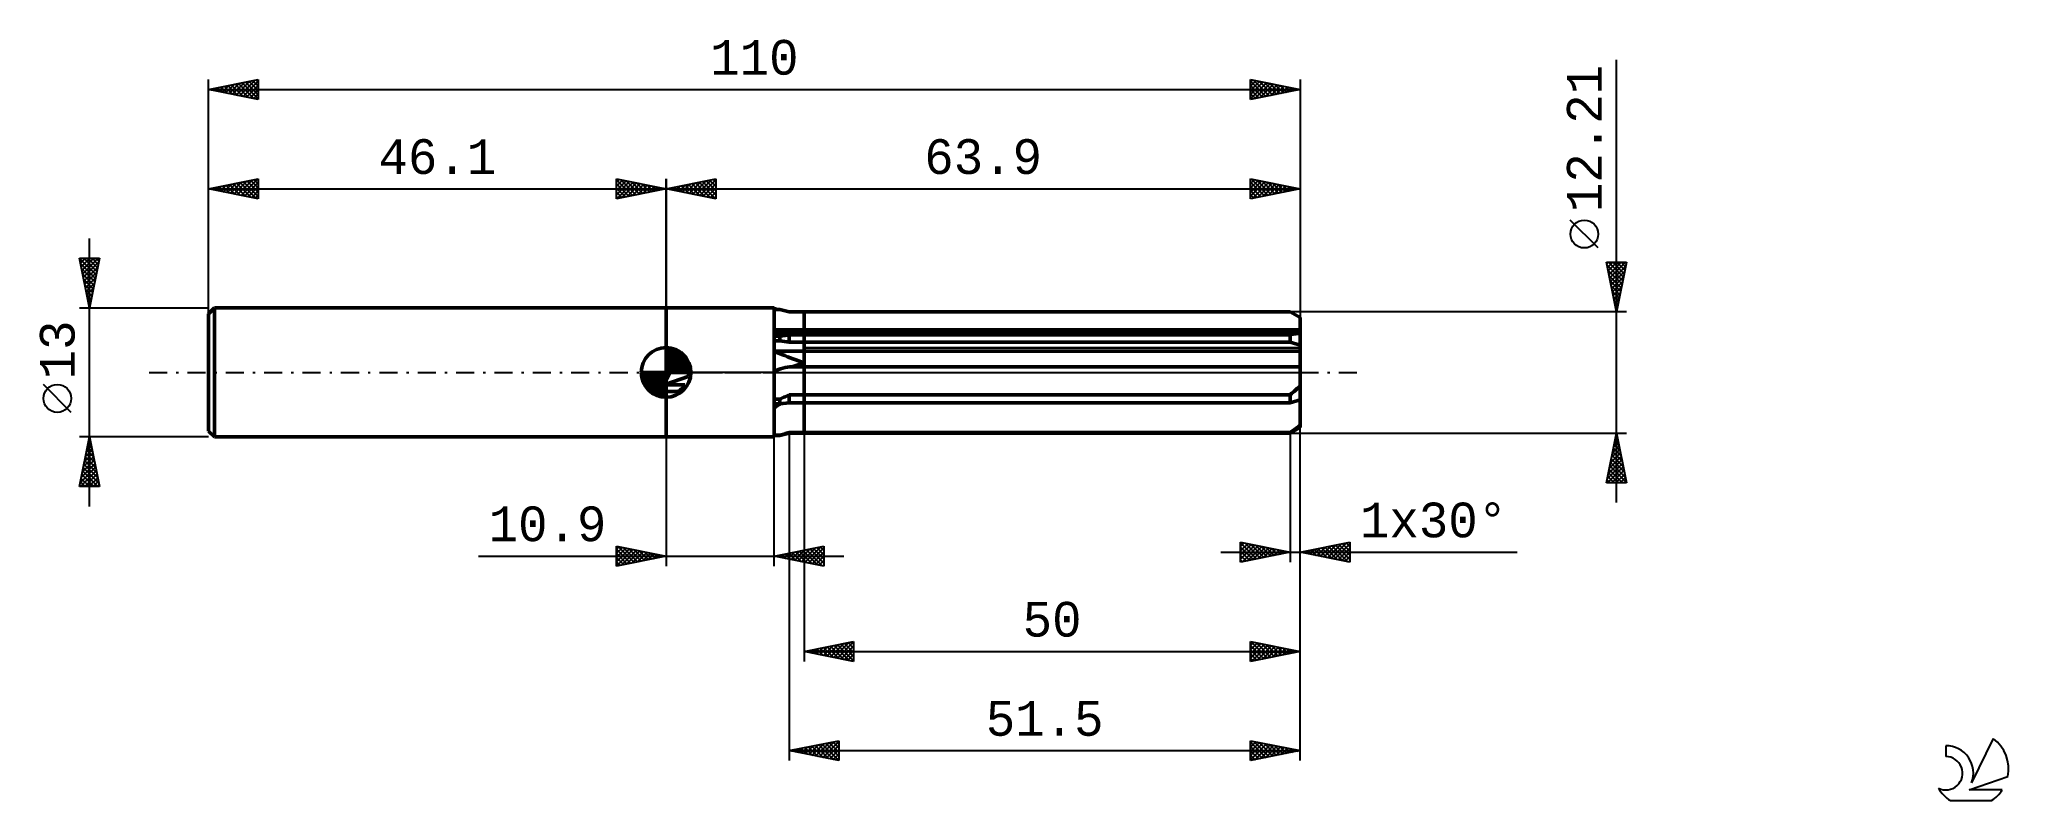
# Model space of a CAD drawing. Header units: millimetres. Extents: x -63 to 135, y -43 to 34.
import ezdxf
from ezdxf.enums import TextEntityAlignment as Align

# ---------------------------------------------------------------- set-up
doc = ezdxf.new("R2010")
doc.units = ezdxf.units.MM
doc.header["$LTSCALE"] = 4.55
doc.linetypes.add('LONGDASH_DASH', pattern=[0.85, 0.4, -0.2, 0.05, -0.2])
for name, color, linetype in [('1', 4, 'CONTINUOUS'), ('2', 7, 'CONTINUOUS'), ('4', 2, 'LONGDASH_DASH'), ('CUT', 1, 'CONTINUOUS'), ('NOCUT', 7, 'CONTINUOUS'), ('SK1', 4, 'CONTINUOUS'), ('SK2', 7, 'CONTINUOUS'), ('SK4', 2, 'LONGDASH_DASH'), ('SK6', 5, 'CONTINUOUS')]:
    doc.layers.add(name, color=color, linetype=linetype)
doc.styles.get("Standard").update_dxf_attribs({"font": 'Monospac821 BT'})

msp = doc.modelspace()

# ---------------------------------------------------------------- linework, layer by layer
at = {"layer": '1', "color": 4, "linetype": 'CONTINUOUS', "lineweight": 50}
for p, q in [((0, 6.5), (10.9, 6.5)), ((0, -6.5), (0, 6.5)), ((10.9, -6.5), (10.9, 6.5)), ((10.9, 6.35), (11.47, 6.35)), ((12.4, 6.1), (11.47, 6.35)), ((12.4, 6.1), (13.9, 6.1)), ((13.9, 6.1), (62.9, 6.1)), ((13.9, 0.58), (13.9, 6.1)), ((63.9, 5.53), (62.9, 6.1)), ((10.9, 4.29), (63.9, 4.29)), ((10.97, 4.16), (10.9, 4.2)), ((11.05, 4.12), (10.97, 4.16)), ((11.13, 4.08), (11.05, 4.12)), ((11.2, 4.04), (11.13, 4.08)), ((11.28, 4), (11.2, 4.04)), ((11.36, 3.96), (11.28, 4)), ((63.89, 3.96), (63.9, 5.52)), ((63.89, 3.96), (63.89, 4.02)), ((63.9, 5.52), (63.9, 5.53)), ((63.9, 4.29), (63.9, 5.52)), ((63.9, 4.29), (63.9, 5.52)), ((63.9, 4.29), (63.9, 5.52)), ((63.9, 4.25), (63.9, 4.29)), ((63.9, 4.24), (63.9, 4.29)), ((63.9, 3.96), (63.9, 4.29)), ((63.9, 4.21), (63.9, 4.25)), ((63.9, 4.18), (63.9, 4.24)), ((63.9, 4.16), (63.9, 4.21)), ((63.9, 4.13), (63.9, 4.18)), ((63.9, 4.12), (63.9, 4.16)), ((63.9, 4.07), (63.9, 4.13)), ((63.9, 4.08), (63.9, 4.12)), ((63.89, 4.03), (63.9, 4.08)), ((63.89, 4.02), (63.9, 4.07)), ((63.89, 4.03), (63.89, 4.03)), ((63.89, 4.03), (63.89, 4.03)), ((63.89, 4.02), (63.89, 4.03)), ((63.89, 4.03), (63.89, 4.03)), ((63.89, 4.03), (63.89, 4.03)), ((63.89, 4.02), (63.89, 4.02)), ((10.9, 3.96), (63.9, 3.96)), ((10.9, 3.64), (11.47, 3.64)), ((10.9, 3.17), (11.47, 3.17)), ((10.9, 2.15), (63.9, 2.15)), ((11.16, 2.01), (10.9, 2.1)), ((11.42, 1.91), (11.16, 2.01)), ((11.47, 3.64), (11.61, 3.66)), ((11.47, 3.17), (11.47, 3.64)), ((12.4, 3.05), (11.47, 3.17)), ((11.61, 3.66), (11.74, 3.69)), ((11.74, 3.69), (11.87, 3.71)), ((11.87, 3.71), (12, 3.73)), ((12, 3.73), (12.14, 3.75)), ((12.14, 3.75), (12.27, 3.77)), ((12.27, 3.77), (12.4, 3.78)), ((12.4, 3.78), (13.9, 3.78)), ((12.4, 3.05), (12.4, 3.78)), ((12.4, 3.05), (13.9, 3.05)), ((13.9, 3.78), (62.9, 3.78)), ((13.9, 3.05), (62.9, 3.05)), ((62.9, 3.78), (63.04, 3.82)), ((62.9, 3.05), (62.9, 3.78)), ((63.9, 2.76), (62.9, 3.05)), ((63.04, 3.82), (63.18, 3.85)), ((63.18, 3.85), (63.32, 3.88)), ((63.32, 3.88), (63.47, 3.9)), ((63.47, 3.9), (63.61, 3.92)), ((63.61, 3.92), (63.75, 3.94)), ((63.75, 3.94), (63.9, 3.95)), ((63.89, 1.95), (63.89, 1.99)), ((63.89, 1.95), (63.89, 1.99)), ((63.9, 3.95), (63.9, 3.96)), ((63.9, 3.95), (63.9, 3.96)), ((63.9, 3.96), (63.9, 3.96)), ((63.9, 3.96), (63.9, 3.96)), ((63.9, 3.96), (63.9, 3.96)), ((63.9, 3.96), (63.9, 3.96)), ((63.9, 3.96), (63.9, 3.96)), ((63.9, 3.96), (63.9, 3.96)), ((63.9, 3.96), (63.9, 3.96)), ((63.9, 3.96), (63.9, 3.96)), ((63.9, 3.95), (63.9, 3.96)), ((63.9, 3.95), (63.9, 3.95)), ((63.9, 3.95), (63.9, 3.95)), ((63.9, 2.76), (63.9, 3.95)), ((63.9, 3.95), (63.9, 3.95)), ((63.9, 2.76), (63.9, 3.95)), ((63.9, 2.15), (63.9, 2.76)), ((63.9, 2.15), (63.9, 2.76)), ((63.9, 2.15), (63.9, 2.76)), ((63.9, 2.76), (63.9, 2.76)), ((63.9, 2.12), (63.9, 2.15)), ((63.9, 2.12), (63.9, 2.15)), ((63.9, 0.58), (63.9, 2.15)), ((63.9, 2.09), (63.9, 2.12)), ((63.9, 2.09), (63.9, 2.12)), ((63.9, 2.06), (63.9, 2.09)), ((63.9, 2.06), (63.9, 2.09)), ((63.9, 2.02), (63.9, 2.06)), ((63.9, 2.02), (63.9, 2.06)), ((63.89, 1.99), (63.9, 2.02)), ((63.89, 1.99), (63.9, 2.02)), ((0, -0.76), (1.33, 1.93)), ((0.01, 0.26), (0, 0.3)), ((0.02, 0.22), (0.01, 0.26)), ((0.04, 0.17), (0.02, 0.22)), ((0.05, 0.13), (0.04, 0.17)), ((0.05, 0.09), (0.05, 0.13)), ((0.06, 0.04), (0.05, 0.09)), ((0.07, 0), (0.06, 0.04)), ((0.07, -0.07), (0.07, 0)), ((1.42, 1.86), (1.33, 1.93)), ((1.51, 1.78), (1.42, 1.86)), ((1.59, 1.71), (1.51, 1.78)), ((1.67, 1.62), (1.59, 1.71)), ((1.74, 1.54), (1.67, 1.62)), ((1.81, 1.44), (1.74, 1.54)), ((1.88, 1.35), (1.81, 1.44)), ((1.95, 1.25), (1.88, 1.35)), ((2, 1.14), (1.95, 1.25)), ((2.06, 1.04), (2, 1.14)), ((2.11, 0.93), (2.06, 1.04)), ((2.15, 0.81), (2.11, 0.93)), ((2.18, 0.7), (2.15, 0.81)), ((2.22, 0.58), (2.18, 0.7)), ((2.24, 0.47), (2.22, 0.58)), ((2.26, 0.35), (2.24, 0.47)), ((2.27, 0.23), (2.26, 0.35)), ((2.28, 0.12), (2.27, 0.23)), ((2.28, 0), (2.28, 0.12)), ((2.28, -0.06), (2.28, 0)), ((10.9, 0.11), (11.1, 0.2)), ((11.1, 0.2), (11.32, 0.29)), ((11.32, 0.29), (11.54, 0.36)), ((11.68, 1.81), (11.42, 1.91)), ((11.54, 0.36), (11.76, 0.43)), ((11.95, 1.7), (11.68, 1.81)), ((11.76, 0.43), (11.99, 0.49)), ((12.23, 1.59), (11.95, 1.7)), ((11.99, 0.49), (12.23, 0.54)), ((12.5, 1.49), (12.23, 1.59)), ((12.23, 0.54), (12.47, 0.58)), ((12.47, 0.58), (63.9, 0.58)), ((12.78, 1.38), (12.5, 1.49)), ((12.72, 0.58), (12.91, 0.64)), ((13.06, 1.27), (12.78, 1.38)), ((12.91, 0.64), (13.11, 0.7)), ((13.34, 1.17), (13.06, 1.27)), ((13.11, 0.7), (13.31, 0.76)), ((13.31, 0.76), (13.51, 0.83)), ((13.62, 1.06), (13.34, 1.17)), ((13.51, 0.83), (13.7, 0.9)), ((13.9, 0.96), (13.62, 1.06)), ((13.7, 0.9), (13.9, 0.96)), ((13.9, -2.26), (13.9, 0.58)), ((13.9, -2.26), (13.9, 0.58)), ((63.89, 1.91), (63.89, 1.95)), ((63.89, 1.91), (63.89, 1.95)), ((63.89, 1.86), (63.89, 1.91)), ((63.89, 1.86), (63.89, 1.91)), ((63.89, 1.82), (63.89, 1.86)), ((63.89, 1.82), (63.89, 1.86)), ((63.89, 1.77), (63.89, 1.82)), ((63.89, 1.77), (63.89, 1.82)), ((63.89, 1.73), (63.89, 1.77)), ((63.89, 1.73), (63.89, 1.77)), ((63.89, 1.68), (63.89, 1.73)), ((63.89, 1.68), (63.89, 1.73)), ((63.89, 1.63), (63.89, 1.68)), ((63.89, 1.63), (63.89, 1.68)), ((63.89, 1.58), (63.89, 1.63)), ((63.89, 1.58), (63.89, 1.63)), ((63.89, 1.53), (63.89, 1.58)), ((63.89, 1.53), (63.89, 1.58)), ((63.89, 1.48), (63.89, 1.53)), ((63.89, 1.48), (63.89, 1.53)), ((63.89, 1.43), (63.89, 1.48)), ((63.89, 1.43), (63.89, 1.48)), ((63.89, 1.37), (63.89, 1.43)), ((63.89, 1.37), (63.89, 1.43)), ((63.89, 1.32), (63.89, 1.37)), ((63.89, 1.32), (63.89, 1.37)), ((63.89, 1.27), (63.89, 1.32)), ((63.89, 1.27), (63.89, 1.32)), ((63.89, 1.21), (63.89, 1.27)), ((63.89, 1.21), (63.89, 1.27)), ((63.89, 1.16), (63.89, 1.21)), ((63.89, 1.16), (63.89, 1.21)), ((63.89, 1.1), (63.89, 1.16)), ((63.89, 1.1), (63.89, 1.16)), ((63.89, 1.05), (63.89, 1.1)), ((63.89, 1.05), (63.89, 1.1)), ((63.89, 1), (63.89, 1.05)), ((63.89, 1), (63.89, 1.05)), ((63.89, 0.95), (63.89, 1)), ((63.89, 0.9), (63.89, 0.95)), ((63.89, 0.9), (63.89, 0.95)), ((63.89, 0.85), (63.89, 0.9)), ((63.89, 0.85), (63.89, 0.9)), ((63.89, 0.81), (63.89, 0.85)), ((63.89, 0.81), (63.89, 0.85)), ((63.89, 0.76), (63.89, 0.81)), ((63.89, 0.76), (63.89, 0.81)), ((63.89, 0.71), (63.89, 0.76)), ((63.89, 0.71), (63.89, 0.76)), ((63.89, 0.67), (63.89, 0.71)), ((63.89, 0.67), (63.89, 0.71)), ((63.89, 0.62), (63.89, 0.67)), ((63.89, 0.62), (63.89, 0.67)), ((63.89, 0.58), (63.89, 0.62)), ((63.89, 0.58), (63.89, 0.62)), ((63.89, 0.51), (63.89, 0.58)), ((63.89, 0.51), (63.89, 0.58)), ((63.89, 0.44), (63.89, 0.51)), ((63.89, 0.44), (63.89, 0.51)), ((63.89, 0.36), (63.89, 0.44)), ((63.89, 0.36), (63.89, 0.44)), ((63.89, 0.27), (63.89, 0.36)), ((63.89, 0.27), (63.89, 0.36)), ((63.9, 0.19), (63.89, 0.27)), ((63.9, 0.19), (63.89, 0.27)), ((63.9, -5.53), (63.9, 0.58)), ((63.9, 0.1), (63.9, 0.19)), ((63.9, 0.1), (63.9, 0.19)), ((63.9, 0), (63.9, 0.1)), ((63.9, 0), (63.9, 0.1)), ((63.9, -0.17), (63.9, 0)), ((0, -1.19), (2.23, -0.42)), ((0, -0.73), (0.02, -0.67)), ((0, -1.26), (1.88, -1.26)), ((0, -1.93), (1.21, -1.93)), ((0.02, -0.67), (0.04, -0.6)), ((0.04, -0.6), (0.05, -0.53)), ((0.05, -0.53), (0.06, -0.46)), ((0.06, -0.46), (0.07, -0.4)), ((0.08, -0.13), (0.07, -0.07)), ((0.07, -0.4), (0.08, -0.33)), ((0.08, -0.2), (0.08, -0.13)), ((0.08, -0.27), (0.08, -0.2)), ((0.08, -0.33), (0.08, -0.27)), ((1.21, -1.93), (1.28, -1.88)), ((1.28, -1.88), (1.35, -1.83)), ((1.35, -1.83), (1.42, -1.78)), ((1.42, -1.78), (1.49, -1.72)), ((1.49, -1.72), (1.55, -1.66)), ((1.55, -1.66), (1.61, -1.6)), ((1.61, -1.6), (1.67, -1.54)), ((1.67, -1.54), (1.73, -1.47)), ((1.73, -1.47), (1.78, -1.41)), ((1.78, -1.41), (1.83, -1.33)), ((1.83, -1.33), (1.88, -1.26)), ((2.23, -0.42), (2.24, -0.36)), ((2.24, -0.36), (2.25, -0.3)), ((2.25, -0.3), (2.26, -0.24)), ((2.26, -0.24), (2.27, -0.18)), ((2.27, -0.12), (2.28, -0.06)), ((2.27, -0.18), (2.27, -0.12)), ((63.18, -1.99), (63.32, -1.87)), ((63.32, -1.87), (63.47, -1.74)), ((63.47, -1.74), (63.61, -1.61)), ((63.61, -1.61), (63.75, -1.49)), ((63.75, -1.49), (63.9, -1.37)), ((63.9, -0.11), (63.9, 0)), ((63.9, -0.22), (63.9, -0.11)), ((63.9, -0.35), (63.9, -0.17)), ((63.9, -0.33), (63.9, -0.22)), ((63.9, -0.45), (63.9, -0.33)), ((63.9, -0.54), (63.9, -0.35)), ((63.9, -0.57), (63.9, -0.45)), ((63.9, -0.73), (63.9, -0.54)), ((63.9, -0.7), (63.9, -0.57)), ((63.9, -0.83), (63.9, -0.7)), ((63.9, -0.94), (63.9, -0.73)), ((63.9, -0.96), (63.9, -0.83)), ((63.9, -1.15), (63.9, -0.94)), ((63.9, -1.09), (63.9, -0.96)), ((63.9, -1.23), (63.9, -1.09)), ((63.9, -1.37), (63.9, -1.15)), ((63.9, -1.37), (63.9, -1.23)), ((10.9, -2.68), (11.47, -2.68)), ((10.9, -3.17), (11.47, -3.17)), ((10.9, -3.59), (11, -3.51)), ((11, -3.51), (11.1, -3.44)), ((11.1, -3.44), (11.21, -3.37)), ((11.21, -3.37), (11.31, -3.3)), ((11.31, -3.3), (11.42, -3.23)), ((11.42, -3.23), (11.53, -3.17)), ((11.47, -2.68), (11.61, -2.62)), ((11.47, -3.17), (11.47, -2.68)), ((11.47, -3.17), (12.4, -3.05)), ((11.61, -2.62), (11.74, -2.56)), ((11.74, -2.56), (11.87, -2.5)), ((11.87, -2.5), (12, -2.44)), ((12, -2.44), (12.14, -2.38)), ((12.14, -2.38), (12.27, -2.32)), ((12.27, -2.32), (12.4, -2.26)), ((12.4, -2.26), (13.9, -2.26)), ((12.4, -3.05), (12.4, -2.26)), ((12.4, -3.05), (13.9, -3.05)), ((13.9, -2.26), (62.9, -2.26)), ((13.9, -3.05), (13.9, -2.26)), ((13.9, -3.05), (13.9, -2.26)), ((13.9, -3.05), (62.9, -3.05)), ((13.9, -6.04), (13.9, -3.05)), ((13.9, -6.04), (13.9, -3.05)), ((62.9, -2.26), (63.04, -2.13)), ((62.9, -3.05), (62.9, -2.26)), ((62.9, -3.05), (63.9, -2.76)), ((63.04, -2.13), (63.18, -1.99)), ((63.89, -3.03), (63.89, -2.77)), ((63.89, -3.03), (63.89, -2.77)), ((63.89, -3.29), (63.89, -3.03)), ((63.89, -3.29), (63.89, -3.03)), ((63.9, -3.56), (63.89, -3.29)), ((63.9, -3.56), (63.89, -3.29)), ((63.9, -3.82), (63.9, -3.56)), ((63.9, -3.82), (63.9, -3.56)), ((63.9, -4.09), (63.9, -3.82)), ((63.9, -4.09), (63.9, -3.82)), ((62.9, -6.11), (63.9, -5.53)), ((62.9, -6.04), (63.04, -5.94)), ((63.04, -5.94), (63.18, -5.85)), ((63.18, -5.85), (63.32, -5.74)), ((63.32, -5.74), (63.47, -5.64)), ((63.47, -5.64), (63.61, -5.54)), ((63.61, -5.54), (63.75, -5.43)), ((63.75, -5.43), (63.9, -5.32)), ((63.9, -4.35), (63.9, -4.09)), ((63.9, -4.35), (63.9, -4.09)), ((63.9, -4.6), (63.9, -4.35)), ((63.9, -4.6), (63.9, -4.35)), ((63.9, -4.85), (63.9, -4.6)), ((63.9, -4.85), (63.9, -4.6)), ((63.9, -5.09), (63.9, -4.85)), ((63.9, -5.09), (63.9, -4.85)), ((63.9, -5.32), (63.9, -5.09)), ((63.9, -5.32), (63.9, -5.09)), ((0, -6.5), (10.9, -6.5)), ((10.9, -6.33), (11.47, -6.33)), ((10.9, -6.35), (11.47, -6.35)), ((11.47, -6.35), (12.4, -6.11)), ((11.47, -6.33), (11.61, -6.29)), ((11.47, -6.35), (11.47, -6.33)), ((11.61, -6.29), (11.74, -6.25)), ((11.74, -6.25), (11.87, -6.21)), ((11.87, -6.21), (12, -6.16)), ((12, -6.16), (12.14, -6.12)), ((12.14, -6.12), (12.27, -6.08)), ((12.27, -6.08), (12.4, -6.04)), ((12.4, -6.04), (13.9, -6.04)), ((12.4, -6.11), (12.4, -6.04)), ((12.4, -6.11), (13.9, -6.11)), ((13.9, -6.04), (62.9, -6.04)), ((13.9, -6.11), (13.9, -6.04)), ((13.9, -6.11), (13.9, -6.04)), ((13.9, -6.11), (62.9, -6.11)), ((62.9, -6.11), (62.9, -6.04))]:
    msp.add_line(p, q, dxfattribs=at)
at = {"layer": '2', "color": 7, "linetype": 'CONTINUOUS', "lineweight": 25}
for p, q in [((95.78, -13.11), (95.78, 31.48)), ((0, 6.5), (0, 19.5)), ((0, 18.5), (5, 19.5)), ((0, 18.5), (63.9, 18.5)), ((5, 17.5), (0, 18.5)), ((0.14, 18.53), (0.21, 18.46)), ((0.21, 18.46), (0.32, 18.56)), ((0.49, 18.6), (0.74, 18.35)), ((0.57, 18.39), (0.85, 18.67)), ((0.85, 18.67), (1.27, 18.25)), ((0.92, 18.32), (1.38, 18.78)), ((1.2, 18.74), (1.8, 18.14)), ((1.27, 18.25), (1.91, 18.88)), ((1.55, 18.81), (2.33, 18.03)), ((1.63, 18.17), (2.44, 18.99)), ((1.91, 18.88), (2.86, 17.93)), ((1.98, 18.1), (2.97, 19.09)), ((2.26, 18.95), (3.39, 17.82)), ((2.34, 18.03), (3.5, 19.2)), ((2.61, 19.02), (3.92, 17.72)), ((2.69, 17.96), (4.03, 19.31)), ((2.97, 19.09), (4.45, 17.61)), ((3.04, 17.89), (4.56, 19.41)), ((3.32, 19.16), (4.98, 17.5)), ((3.4, 17.82), (5, 19.42)), ((3.68, 19.24), (5, 17.91)), ((3.75, 17.75), (5, 19)), ((4.03, 19.31), (5, 18.33)), ((4.1, 17.68), (5, 18.58)), ((4.38, 19.38), (5, 18.76)), ((4.46, 17.61), (5, 18.15)), ((4.74, 19.45), (5, 19.18)), ((5, 19.5), (5, 17.5)), ((58.9, 17.5), (58.9, 19.5)), ((58.9, 19.5), (63.9, 18.5)), ((58.9, 19.45), (58.94, 19.49)), ((58.9, 19.03), (59.29, 19.42)), ((58.9, 18.6), (59.65, 19.35)), ((58.9, 18.18), (60, 19.28)), ((58.9, 17.76), (60.35, 19.21)), ((58.9, 19.16), (60.29, 17.78)), ((58.9, 18.74), (59.93, 17.71)), ((63.9, 18.5), (58.9, 17.5)), ((58.9, 18.32), (59.58, 17.64)), ((58.9, 17.89), (59.23, 17.57)), ((59.01, 19.48), (60.64, 17.85)), ((59.11, 17.54), (60.71, 19.14)), ((59.54, 19.37), (60.99, 17.92)), ((59.64, 17.65), (61.06, 19.07)), ((60.07, 19.27), (61.35, 17.99)), ((60.17, 17.75), (61.41, 19)), ((60.6, 19.16), (61.7, 18.06)), ((60.7, 17.86), (61.77, 18.93)), ((61.13, 19.05), (62.05, 18.13)), ((61.23, 17.97), (62.12, 18.86)), ((61.66, 18.95), (62.41, 18.2)), ((61.76, 18.07), (62.47, 18.79)), ((62.19, 18.84), (62.76, 18.27)), ((62.29, 18.18), (62.83, 18.71)), ((62.72, 18.74), (63.12, 18.34)), ((62.82, 18.28), (63.18, 18.64)), ((63.25, 18.63), (63.47, 18.41)), ((63.35, 18.39), (63.54, 18.57)), ((63.78, 18.52), (63.82, 18.48)), ((63.88, 18.5), (63.89, 18.5)), ((63.9, 19.5), (63.9, 5.53)), ((4.81, 17.54), (5, 17.73)), ((93.93, 12.54), (91.12, 15.34)), ((95.78, 6.1), (94.78, 11.1)), ((94.78, 11.1), (96.78, 11.1)), ((94.81, 10.94), (94.97, 11.1)), ((94.83, 10.81), (96.4, 9.24)), ((94.88, 10.59), (95.39, 11.1)), ((94.94, 10.28), (96.33, 8.89)), ((94.95, 10.24), (95.82, 11.1)), ((94.96, 11.1), (96.47, 9.59)), ((95.02, 9.88), (96.24, 11.1)), ((95.09, 9.53), (96.67, 11.1)), ((95.16, 9.18), (96.7, 10.71)), ((95.23, 8.82), (96.59, 10.18)), ((95.39, 11.1), (96.54, 9.95)), ((96.78, 11.1), (95.78, 6.1)), ((95.81, 11.1), (96.61, 10.3)), ((96.23, 11.1), (96.68, 10.65)), ((96.66, 11.1), (96.76, 11.01)), ((95.05, 9.75), (96.26, 8.53)), ((95.15, 9.22), (96.19, 8.18)), ((95.26, 8.69), (96.12, 7.83)), ((95.3, 8.47), (96.48, 9.65)), ((95.36, 8.16), (96.05, 7.47)), ((95.37, 8.12), (96.38, 9.12)), ((95.44, 7.76), (96.27, 8.59)), ((95.51, 7.41), (96.17, 8.06)), ((96.78, 6.1), (62.9, 6.1)), ((95.47, 7.63), (95.98, 7.12)), ((95.58, 7.09), (95.91, 6.76)), ((95.59, 7.05), (96.06, 7.53)), ((95.66, 6.7), (95.95, 7)), ((95.68, 6.56), (95.84, 6.41)), ((95.73, 6.35), (95.85, 6.47)), ((63.9, -29.11), (63.9, -5.53)), ((63.9, -39.1), (63.9, -5.53)), ((63.9, -19.11), (63.9, -5.53)), ((0, -6.5), (0, -19.5)), ((10.9, -19.5), (10.9, -6.5)), ((12.4, -6.11), (12.4, -39.1)), ((13.9, -6.11), (13.9, -29.11)), ((62.9, -6.11), (96.78, -6.11)), ((62.9, -6.11), (62.9, -19.11)), ((94.78, -11.11), (95.78, -6.11)), ((95.28, -8.58), (96.1, -7.75)), ((95.39, -8.05), (96.03, -7.4)), ((95.47, -7.64), (96.24, -8.41)), ((95.49, -7.52), (95.96, -7.05)), ((95.54, -7.29), (96.13, -7.88)), ((95.6, -6.99), (95.89, -6.69)), ((95.61, -6.94), (96.02, -7.35)), ((95.68, -6.58), (95.92, -6.82)), ((95.7, -6.46), (95.82, -6.34)), ((95.75, -6.23), (95.81, -6.29)), ((95.78, -6.11), (96.78, -11.11)), ((94.86, -10.7), (96.39, -9.17)), ((94.88, -11.11), (96.46, -9.52)), ((94.96, -10.17), (96.32, -8.81)), ((95.04, -9.77), (96.38, -11.11)), ((95.07, -9.64), (96.25, -8.46)), ((95.11, -9.41), (96.77, -11.07)), ((95.17, -9.11), (96.18, -8.11)), ((95.18, -9.06), (96.66, -10.54)), ((95.25, -8.71), (96.56, -10.01)), ((95.3, -11.11), (96.53, -9.88)), ((95.33, -8.35), (96.45, -9.47)), ((95.4, -8), (96.34, -8.94)), ((96.78, -11.11), (94.78, -11.11)), ((94.83, -10.83), (95.11, -11.11)), ((94.9, -10.47), (95.53, -11.11)), ((94.97, -10.12), (95.96, -11.11)), ((95.72, -11.11), (96.6, -10.23)), ((96.15, -11.11), (96.67, -10.58)), ((96.57, -11.11), (96.74, -10.94)), ((-5, -19.5), (-5, -17.5)), ((-5, -17.5), (0, -18.5)), ((-5, -17.8), (-4.75, -17.55)), ((-5, -18.22), (-4.4, -17.62)), ((-5, -18.65), (-4.04, -17.69)), ((-5, -19.07), (-3.69, -17.76)), ((-5, -17.8), (-3.58, -19.22)), ((-5, -19.5), (-3.34, -17.83)), ((-4.84, -17.53), (-3.23, -19.15)), ((-4.31, -17.64), (-2.88, -19.08)), ((-3.78, -17.74), (-2.52, -19)), ((-3.25, -17.85), (-2.17, -18.93)), ((10.9, -18.5), (15.9, -17.5)), ((13.31, -18.98), (14.52, -17.78)), ((13.67, -19.05), (15.05, -17.67)), ((14.02, -19.12), (15.58, -17.56)), ((14.13, -17.85), (15.74, -19.47)), ((14.37, -19.19), (15.9, -17.67)), ((14.48, -17.78), (15.9, -19.2)), ((14.83, -17.71), (15.9, -18.78)), ((15.19, -17.64), (15.9, -18.36)), ((15.54, -17.57), (15.9, -17.93)), ((15.89, -17.5), (15.9, -17.51)), ((15.9, -17.5), (15.9, -19.5)), ((57.9, -19.11), (57.9, -17.11)), ((57.9, -17.11), (62.9, -18.11)), ((57.9, -17.12), (57.91, -17.11)), ((57.9, -17.17), (59.51, -18.78)), ((57.9, -17.54), (58.27, -17.18)), ((57.9, -17.97), (58.62, -17.25)), ((57.9, -18.39), (58.97, -17.32)), ((57.9, -18.82), (59.33, -17.39)), ((57.9, -17.59), (59.16, -18.85)), ((58.07, -19.07), (59.68, -17.46)), ((58.35, -17.19), (59.87, -18.71)), ((58.6, -18.97), (60.03, -17.53)), ((58.88, -17.3), (60.22, -18.64)), ((59.13, -18.86), (60.39, -17.6)), ((59.41, -17.41), (60.57, -18.57)), ((59.66, -18.75), (60.74, -17.67)), ((59.94, -17.51), (60.93, -18.5)), ((60.19, -18.65), (61.09, -17.74)), ((60.47, -17.62), (61.28, -18.43)), ((60.72, -18.54), (61.45, -17.81)), ((61, -17.72), (61.63, -18.36)), ((61.53, -17.83), (61.99, -18.29)), ((63.9, -18.11), (68.9, -17.11)), ((64.9, -18.3), (65.39, -17.81)), ((65.25, -18.37), (65.92, -17.7)), ((65.34, -17.82), (66.05, -18.54)), ((65.6, -18.45), (66.46, -17.59)), ((65.69, -17.75), (66.58, -18.64)), ((65.96, -18.52), (66.99, -17.49)), ((66.04, -17.68), (67.11, -18.75)), ((66.31, -18.59), (67.52, -17.38)), ((66.4, -17.61), (67.64, -18.85)), ((66.66, -18.66), (68.05, -17.28)), ((66.75, -17.54), (68.17, -18.96)), ((67.02, -18.73), (68.58, -17.17)), ((67.1, -17.46), (68.7, -19.07)), ((67.37, -18.8), (68.9, -17.27)), ((67.46, -17.39), (68.9, -18.84)), ((67.72, -18.87), (68.9, -17.69)), ((67.81, -17.32), (68.9, -18.41)), ((68.16, -17.25), (68.9, -17.99)), ((68.52, -17.18), (68.9, -17.56)), ((68.87, -17.11), (68.9, -17.14)), ((68.9, -17.11), (68.9, -19.11)), ((-18.9, -18.5), (17.9, -18.5)), ((-5, -18.22), (-3.94, -19.29)), ((0, -18.5), (-5, -19.5)), ((-5, -18.65), (-4.29, -19.36)), ((-5, -19.07), (-4.64, -19.43)), ((-5, -19.5), (-5, -19.5)), ((-4.47, -19.39), (-2.98, -17.9)), ((-3.94, -19.29), (-2.63, -17.97)), ((-3.41, -19.18), (-2.27, -18.05)), ((-2.88, -19.08), (-1.92, -18.12)), ((-2.72, -17.96), (-1.82, -18.86)), ((-2.35, -18.97), (-1.57, -18.19)), ((-2.19, -18.06), (-1.46, -18.79)), ((-1.82, -18.86), (-1.21, -18.26)), ((-1.66, -18.17), (-1.11, -18.72)), ((-1.29, -18.76), (-0.86, -18.33)), ((-1.13, -18.27), (-0.76, -18.65)), ((-0.76, -18.65), (-0.51, -18.4)), ((-0.6, -18.38), (-0.4, -18.58)), ((-0.23, -18.55), (-0.15, -18.47)), ((-0.07, -18.49), (-0.05, -18.51)), ((15.9, -19.5), (10.9, -18.5)), ((10.94, -18.49), (10.97, -18.51)), ((11.19, -18.56), (11.34, -18.41)), ((11.3, -18.42), (11.5, -18.62)), ((11.55, -18.63), (11.87, -18.31)), ((11.65, -18.35), (12.03, -18.73)), ((11.9, -18.7), (12.4, -18.2)), ((12.01, -18.28), (12.56, -18.83)), ((12.25, -18.77), (12.93, -18.09)), ((12.36, -18.21), (13.09, -18.94)), ((12.61, -18.84), (13.46, -17.99)), ((12.71, -18.14), (13.62, -19.04)), ((12.96, -18.91), (13.99, -17.88)), ((13.07, -18.07), (14.15, -19.15)), ((13.42, -18), (14.68, -19.26)), ((13.77, -17.93), (15.21, -19.36)), ((14.73, -19.27), (15.9, -18.09)), ((15.08, -19.34), (15.9, -18.52)), ((15.44, -19.41), (15.9, -18.94)), ((15.79, -19.48), (15.9, -19.37)), ((55.9, -18.11), (85.78, -18.11)), ((57.9, -18.02), (58.8, -18.92)), ((62.9, -18.11), (57.9, -19.11)), ((57.9, -18.44), (58.45, -18.99)), ((57.9, -18.87), (58.1, -19.07)), ((61.25, -18.43), (61.8, -17.89)), ((61.78, -18.33), (62.15, -17.96)), ((62.06, -17.94), (62.34, -18.22)), ((62.31, -18.22), (62.51, -18.03)), ((62.59, -18.04), (62.69, -18.15)), ((62.84, -18.12), (62.86, -18.1)), ((68.9, -19.11), (63.9, -18.11)), ((63.92, -18.1), (63.93, -18.11)), ((64.19, -18.16), (64.33, -18.02)), ((64.27, -18.03), (64.46, -18.22)), ((64.54, -18.23), (64.86, -17.91)), ((64.63, -17.96), (64.99, -18.32)), ((64.98, -17.89), (65.52, -18.43)), ((68.08, -18.94), (68.9, -18.12)), ((68.43, -19.01), (68.9, -18.54)), ((68.79, -19.08), (68.9, -18.97)), ((13.9, -28.11), (18.9, -27.11)), ((15.15, -28.36), (15.78, -27.73)), ((15.5, -28.43), (16.31, -27.62)), ((15.86, -28.5), (16.84, -27.52)), ((15.87, -27.71), (16.85, -28.69)), ((16.21, -28.57), (17.37, -27.41)), ((16.22, -27.64), (17.38, -28.8)), ((16.56, -28.64), (17.9, -27.31)), ((16.57, -27.57), (17.91, -28.91)), ((16.92, -28.71), (18.43, -27.2)), ((16.93, -27.5), (18.44, -29.01)), ((17.27, -28.78), (18.9, -27.15)), ((17.28, -27.43), (18.9, -29.05)), ((17.63, -27.36), (18.9, -28.63)), ((17.63, -28.85), (18.9, -27.58)), ((17.99, -27.29), (18.9, -28.2)), ((18.34, -27.22), (18.9, -27.78)), ((18.69, -27.15), (18.9, -27.35)), ((18.9, -27.11), (18.9, -29.11)), ((58.9, -29.11), (58.9, -27.11)), ((58.9, -27.11), (63.9, -28.11)), ((58.9, -27.51), (59.24, -27.17)), ((58.9, -27.94), (59.59, -27.24)), ((58.9, -28.36), (59.95, -27.31)), ((58.9, -28.79), (60.3, -27.39)), ((58.9, -27.5), (60.23, -28.84)), ((58.93, -27.11), (60.59, -28.77)), ((59.03, -29.08), (60.65, -27.46)), ((59.46, -27.22), (60.94, -28.7)), ((59.56, -28.97), (61.01, -27.53)), ((59.99, -27.32), (61.29, -28.63)), ((60.09, -28.87), (61.36, -27.6)), ((60.52, -27.43), (61.65, -28.56)), ((60.62, -28.76), (61.71, -27.67)), ((61.05, -27.54), (62, -28.48)), ((61.15, -28.65), (62.07, -27.74)), ((61.58, -27.64), (62.36, -28.41)), ((62.11, -27.75), (62.71, -28.34)), ((13.9, -28.11), (63.9, -28.11)), ((18.9, -29.11), (13.9, -28.11)), ((14.09, -28.14), (14.19, -28.05)), ((14.1, -28.07), (14.2, -28.16)), ((14.44, -28.21), (14.72, -27.94)), ((14.45, -27.99), (14.73, -28.27)), ((14.8, -28.28), (15.25, -27.84)), ((14.8, -27.92), (15.26, -28.38)), ((15.16, -27.85), (15.79, -28.48)), ((15.51, -27.78), (16.32, -28.59)), ((17.98, -28.92), (18.9, -28)), ((18.33, -28.99), (18.9, -28.42)), ((18.69, -29.06), (18.9, -28.85)), ((58.9, -27.93), (59.88, -28.91)), ((63.9, -28.11), (58.9, -29.11)), ((58.9, -28.35), (59.53, -28.98)), ((58.9, -28.78), (59.17, -29.05)), ((61.68, -28.55), (62.42, -27.81)), ((62.21, -28.44), (62.78, -27.88)), ((62.64, -27.85), (63.06, -28.27)), ((62.74, -28.34), (63.13, -27.95)), ((63.17, -27.96), (63.42, -28.2)), ((63.27, -28.23), (63.48, -28.02)), ((63.7, -28.07), (63.77, -28.13)), ((63.8, -28.12), (63.84, -28.09)), ((12.4, -38.1), (17.4, -37.1)), ((14.02, -38.43), (14.82, -37.62)), ((14.37, -38.5), (15.36, -37.51)), ((14.68, -37.65), (15.82, -38.79)), ((14.72, -38.57), (15.89, -37.41)), ((15.03, -37.58), (16.35, -38.9)), ((15.08, -38.64), (16.42, -37.3)), ((15.39, -37.51), (16.88, -39)), ((15.43, -38.71), (16.95, -37.2)), ((15.74, -37.44), (17.4, -39.09)), ((15.78, -38.78), (17.4, -37.17)), ((16.1, -37.37), (17.4, -38.67)), ((16.14, -38.85), (17.4, -37.59)), ((16.45, -37.3), (17.4, -38.25)), ((16.8, -37.22), (17.4, -37.82)), ((17.16, -37.15), (17.4, -37.4)), ((17.4, -37.1), (17.4, -39.1)), ((58.9, -39.1), (58.9, -37.1)), ((58.9, -37.1), (63.9, -38.1)), ((58.9, -37.33), (59.09, -37.14)), ((58.9, -37.75), (59.44, -37.21)), ((58.9, -37.26), (60.44, -38.8)), ((58.9, -38.18), (59.79, -37.28)), ((58.9, -38.6), (60.15, -37.35)), ((58.9, -39.03), (60.5, -37.43)), ((58.9, -37.69), (60.08, -38.87)), ((59.23, -37.17), (60.79, -38.73)), ((59.33, -39.02), (60.86, -37.5)), ((59.76, -37.28), (61.14, -38.66)), ((59.86, -38.91), (61.21, -37.57)), ((60.29, -37.38), (61.5, -38.59)), ((60.39, -38.81), (61.56, -37.64)), ((60.82, -37.49), (61.85, -38.52)), ((61.35, -37.6), (62.2, -38.44)), ((61.89, -37.7), (62.56, -38.37)), ((12.4, -38.1), (63.9, -38.1)), ((17.4, -39.1), (12.4, -38.1)), ((12.56, -38.07), (12.64, -38.15)), ((12.6, -38.15), (12.7, -38.04)), ((12.91, -38), (13.17, -38.26)), ((12.96, -38.22), (13.23, -37.94)), ((13.27, -37.93), (13.7, -38.37)), ((13.31, -38.29), (13.76, -37.83)), ((13.62, -37.86), (14.23, -38.47)), ((13.66, -38.36), (14.29, -37.73)), ((13.97, -37.79), (14.76, -38.58)), ((14.33, -37.72), (15.29, -38.68)), ((16.49, -38.92), (17.4, -38.01)), ((16.84, -38.99), (17.4, -38.44)), ((17.2, -39.06), (17.4, -38.86)), ((63.9, -38.1), (58.9, -39.1)), ((58.9, -38.11), (59.73, -38.94)), ((58.9, -38.54), (59.37, -39.01)), ((58.9, -38.96), (59.02, -39.08)), ((60.92, -38.7), (61.92, -37.71)), ((61.45, -38.59), (62.27, -37.78)), ((61.98, -38.49), (62.62, -37.85)), ((62.42, -37.81), (62.91, -38.3)), ((62.52, -38.38), (62.98, -37.92)), ((62.95, -37.91), (63.26, -38.23)), ((63.05, -38.28), (63.33, -37.99)), ((63.48, -38.02), (63.62, -38.16)), ((63.58, -38.17), (63.68, -38.06))]:
    msp.add_line(p, q, dxfattribs=at)
msp.add_circle((92.53, 13.94), 1.4, dxfattribs=at)
at = {"layer": '4', "color": 2, "linetype": 'LONGDASH_DASH', "lineweight": 25}
msp.add_line((0, 0), (63.9, 0), dxfattribs=at)
at = {"layer": 'CUT', "color": 1, "linetype": 'CONTINUOUS', "lineweight": 25}
for p, q in [((62.9, 6.1), (13.9, 6.1)), ((13.9, 6.1), (13.9, 6.1)), ((13.9, 6.1), (13.9, 2.49)), ((63.9, 5.53), (62.9, 6.1)), ((63.89, 2.49), (63.9, 5.52)), ((63.9, 5.52), (63.9, 5.53)), ((13.9, 2.49), (63.89, 2.49))]:
    msp.add_line(p, q, dxfattribs=at)
at = {"layer": 'NOCUT', "color": 7, "linetype": 'CONTINUOUS', "lineweight": 25}
for p, q in [((0, 0), (0, 6.5)), ((0, 6.5), (10.9, 6.5)), ((12.4, 6.1), (10.9, 6.5)), ((13.9, 6.1), (12.4, 6.1)), ((13.91, 2.49), (13.9, 6.1)), ((13.9, 6.1), (13.9, 6.1)), ((63.9, 5.52), (63.89, 2.49)), ((63.9, 0), (63.9, 5.52)), ((63.89, 2.49), (13.91, 2.49)), ((10.9, 0), (0, 0)), ((10.9, 0), (63.9, 0))]:
    msp.add_line(p, q, dxfattribs=at)
at = {"layer": 'SK1', "color": 4, "linetype": 'CONTINUOUS', "lineweight": 50}
for p, q in [((-45.5, 6.5), (-46.1, 5.9)), ((0, 6.5), (-45.5, 6.5)), ((-45.5, 6.5), (-45.5, -6.5)), ((-46.1, 5.9), (-46.1, -5.9)), ((0, 0), (0, 2.5)), ((0, 2.44), (0.06, 2.5)), ((0, 2.08), (0.39, 2.47)), ((0, 2.44), (2.44, 0)), ((0, 1.73), (0.68, 2.41)), ((0, 1.37), (0.94, 2.32)), ((0, 1.02), (1.18, 2.2)), ((0, 2.08), (2.08, 0)), ((0, 0.67), (1.4, 2.07)), ((0.31, 2.48), (2.48, 0.31)), ((0.76, 2.38), (2.38, 0.76)), ((1.49, 2.01), (2.01, 1.49)), ((0, 0), (-2.5, 0)), ((-2.5, -0.06), (-2.44, 0)), ((-2.47, -0.39), (-2.08, 0)), ((-2.41, -0.68), (-1.73, 0)), ((-2.32, -0.94), (-1.37, 0)), ((-2.2, -1.18), (-1.02, 0)), ((-2.16, 0), (0, -2.16)), ((-2.07, -1.4), (-0.67, 0)), ((-1.92, -1.6), (-0.31, 0)), ((-1.81, 0), (0, -1.81)), ((-1.45, 0), (0, -1.45)), ((-1.1, 0), (0, -1.1)), ((-0.75, 0), (0, -0.75)), ((-0.39, 0), (0, -0.39)), ((-0.04, 0), (0, -0.04)), ((0, 0.31), (1.6, 1.92)), ((0, 1.73), (1.73, 0)), ((0, 1.37), (1.37, 0)), ((0, 1.02), (1.02, 0)), ((0, 0.67), (0.67, 0)), ((0, 0.31), (0.31, 0)), ((0, 0), (2.5, 0)), ((0, -2.5), (0, 0)), ((0.04, 0), (1.79, 1.75)), ((0.39, 0), (1.95, 1.56)), ((0.75, 0), (2.1, 1.35)), ((1.1, 0), (2.23, 1.13)), ((1.45, 0), (2.34, 0.88)), ((1.81, 0), (2.42, 0.62)), ((2.16, 0), (2.48, 0.32)), ((-2.5, -0.02), (-0.02, -2.5)), ((-2.47, -0.4), (-0.4, -2.47)), ((-2.34, -0.88), (-0.88, -2.34)), ((-1.75, -1.79), (0, -0.04)), ((-1.56, -1.95), (0, -0.39)), ((-1.35, -2.1), (0, -0.75)), ((-1.13, -2.23), (0, -1.1)), ((-0.88, -2.34), (0, -1.45)), ((-0.62, -2.42), (0, -1.81)), ((-0.32, -2.48), (0, -2.16)), ((-46.1, -5.9), (-45.5, -6.5)), ((-45.5, -6.5), (0, -6.5))]:
    msp.add_line(p, q, dxfattribs=at)
for start, end in [(90, 180), (0, 90), (180, 270), (270, 0)]:
    msp.add_arc((0, 0), 2.5, start, end, dxfattribs=at)
at = {"layer": 'SK2', "color": 7, "linetype": 'CONTINUOUS', "lineweight": 25}
for p, q in [((-46.1, 4.5), (-46.1, 29.5)), ((-46.1, 28.5), (-41.1, 29.5)), ((-46.1, 28.5), (63.9, 28.5)), ((-41.1, 27.5), (-46.1, 28.5)), ((-45.9, 28.54), (-45.81, 28.44)), ((-45.81, 28.44), (-45.66, 28.59)), ((-45.55, 28.61), (-45.27, 28.33)), ((-45.45, 28.37), (-45.13, 28.69)), ((-45.2, 28.68), (-44.74, 28.23)), ((-45.1, 28.3), (-44.6, 28.8)), ((-44.84, 28.75), (-44.21, 28.12)), ((-44.74, 28.23), (-44.07, 28.91)), ((-44.49, 28.82), (-43.68, 28.02)), ((-44.39, 28.16), (-43.54, 29.01)), ((-44.14, 28.89), (-43.15, 27.91)), ((-44.04, 28.09), (-43.01, 29.12)), ((-43.78, 28.96), (-42.62, 27.8)), ((-43.68, 28.02), (-42.48, 29.22)), ((-43.43, 29.03), (-42.09, 27.7)), ((-43.33, 27.95), (-41.95, 29.33)), ((-43.08, 29.1), (-41.56, 27.59)), ((-42.98, 27.88), (-41.42, 29.44)), ((-42.72, 29.18), (-41.1, 27.55)), ((-42.62, 27.8), (-41.1, 29.33)), ((-42.37, 29.25), (-41.1, 27.98)), ((-42.27, 27.73), (-41.1, 28.9)), ((-42.01, 29.32), (-41.1, 28.4)), ((-41.92, 27.66), (-41.1, 28.48)), ((-41.66, 29.39), (-41.1, 28.83)), ((-41.56, 27.59), (-41.1, 28.06)), ((-41.31, 29.46), (-41.1, 29.25)), ((-41.1, 29.5), (-41.1, 27.5)), ((58.9, 27.5), (58.9, 29.5)), ((58.9, 29.5), (63.9, 28.5)), ((58.9, 29.27), (59.09, 29.46)), ((58.9, 28.85), (59.44, 29.39)), ((58.9, 29.35), (60.44, 27.81)), ((58.9, 28.42), (59.8, 29.32)), ((58.9, 28), (60.15, 29.25)), ((58.9, 27.57), (60.51, 29.18)), ((58.9, 28.92), (60.09, 27.74)), ((63.9, 28.5), (58.9, 27.5)), ((58.9, 28.5), (59.73, 27.67)), ((58.9, 28.07), (59.38, 27.6)), ((59.24, 29.43), (60.79, 27.88)), ((59.34, 27.59), (60.86, 29.11)), ((59.77, 29.33), (61.15, 27.95)), ((59.87, 27.69), (61.21, 29.04)), ((60.3, 29.22), (61.5, 28.02)), ((60.4, 27.8), (61.57, 28.97)), ((60.83, 29.11), (61.85, 28.09)), ((60.93, 27.91), (61.92, 28.9)), ((61.36, 29.01), (62.21, 28.16)), ((61.46, 28.01), (62.27, 28.83)), ((61.89, 28.9), (62.56, 28.23)), ((61.99, 28.12), (62.63, 28.75)), ((62.42, 28.8), (62.91, 28.3)), ((62.52, 28.22), (62.98, 28.68)), ((62.95, 28.69), (63.27, 28.37)), ((63.05, 28.33), (63.33, 28.61)), ((63.48, 28.58), (63.62, 28.44)), ((63.58, 28.44), (63.69, 28.54)), ((63.9, 29.5), (63.9, 5.53)), ((-41.21, 27.52), (-41.1, 27.63)), ((58.9, 27.65), (59.02, 27.52)), ((-46.1, 6.5), (-46.1, 19.5)), ((-46.1, 18.5), (-41.1, 19.5)), ((-46.1, 18.5), (0, 18.5)), ((-41.1, 17.5), (-46.1, 18.5)), ((-46.01, 18.48), (-45.96, 18.53)), ((-45.75, 18.57), (-45.58, 18.4)), ((-45.65, 18.41), (-45.43, 18.63)), ((-45.4, 18.64), (-45.05, 18.29)), ((-45.3, 18.34), (-44.9, 18.74)), ((-45.04, 18.71), (-44.52, 18.18)), ((-44.95, 18.27), (-44.37, 18.85)), ((-44.69, 18.78), (-43.99, 18.08)), ((-44.59, 18.2), (-43.84, 18.95)), ((-44.34, 18.85), (-43.46, 17.97)), ((-44.24, 18.13), (-43.31, 19.06)), ((-43.98, 18.92), (-42.93, 17.87)), ((-43.89, 18.06), (-42.78, 19.16)), ((-43.63, 18.99), (-42.4, 17.76)), ((-43.53, 17.99), (-42.25, 19.27)), ((-43.28, 19.06), (-41.86, 17.65)), ((-43.18, 17.92), (-41.72, 19.38)), ((-42.92, 19.14), (-41.33, 17.55)), ((-42.82, 17.84), (-41.19, 19.48)), ((-42.57, 19.21), (-41.1, 17.74)), ((-42.47, 17.77), (-41.1, 19.15)), ((-42.22, 19.28), (-41.1, 18.16)), ((-42.12, 17.7), (-41.1, 18.72)), ((-41.86, 19.35), (-41.1, 18.59)), ((-41.76, 17.63), (-41.1, 18.3)), ((-41.51, 19.42), (-41.1, 19.01)), ((-41.41, 17.56), (-41.1, 17.87)), ((-41.16, 19.49), (-41.1, 19.43)), ((-41.1, 19.5), (-41.1, 17.5)), ((-5, 17.5), (-5, 19.5)), ((-5, 19.5), (0, 18.5)), ((-5, 19.18), (-4.74, 19.45)), ((-5, 19.42), (-3.4, 17.82)), ((-5, 18.76), (-4.38, 19.38)), ((-5, 18.33), (-4.03, 19.31)), ((-5, 17.91), (-3.68, 19.24)), ((-5, 19), (-3.75, 17.75)), ((-5, 18.58), (-4.1, 17.68)), ((0, 18.5), (-5, 17.5)), ((-5, 18.15), (-4.46, 17.61)), ((-4.98, 17.5), (-3.32, 19.16)), ((-4.56, 19.41), (-3.04, 17.89)), ((-4.45, 17.61), (-2.97, 19.09)), ((-4.03, 19.31), (-2.69, 17.96)), ((-3.92, 17.72), (-2.61, 19.02)), ((-3.5, 19.2), (-2.34, 18.03)), ((-3.39, 17.82), (-2.26, 18.95)), ((-2.97, 19.09), (-1.98, 18.1)), ((-2.86, 17.93), (-1.91, 18.88)), ((-2.44, 18.99), (-1.63, 18.17)), ((-2.33, 18.03), (-1.55, 18.81)), ((-1.91, 18.88), (-1.27, 18.25)), ((-1.8, 18.14), (-1.2, 18.74)), ((-1.38, 18.78), (-0.92, 18.32)), ((-1.27, 18.25), (-0.85, 18.67)), ((-0.85, 18.67), (-0.57, 18.39)), ((-0.74, 18.35), (-0.49, 18.6)), ((-0.32, 18.56), (-0.21, 18.46)), ((-0.21, 18.46), (-0.14, 18.53)), ((0, 19.5), (0, 6.5)), ((-5, 17.73), (-4.81, 17.54)), ((-58.1, -13.5), (-58.1, 13.5)), ((-58.1, 6.5), (-59.1, 11.5)), ((-59.1, 11.5), (-57.1, 11.5)), ((-59.1, 11.49), (-57.43, 9.83)), ((-59.07, 11.36), (-58.93, 11.5)), ((-59, 11), (-58.5, 11.5)), ((-58.99, 10.96), (-57.5, 9.48)), ((-58.93, 10.65), (-58.08, 11.5)), ((-58.89, 10.43), (-57.58, 9.12)), ((-58.86, 10.3), (-57.66, 11.5)), ((-58.79, 9.94), (-57.23, 11.5)), ((-58.72, 9.59), (-57.17, 11.13)), ((-58.68, 11.5), (-57.36, 10.18)), ((-58.65, 9.24), (-57.28, 10.6)), ((-58.58, 8.88), (-57.39, 10.07)), ((-58.26, 11.5), (-57.29, 10.54)), ((-57.1, 11.5), (-58.1, 6.5)), ((-57.83, 11.5), (-57.22, 10.89)), ((-57.41, 11.5), (-57.15, 11.24)), ((-58.78, 9.9), (-57.65, 8.77)), ((-58.67, 9.37), (-57.72, 8.42)), ((-58.57, 8.84), (-57.79, 8.06)), ((-58.51, 8.53), (-57.49, 9.54)), ((-58.46, 8.31), (-57.86, 7.71)), ((-58.43, 8.17), (-57.6, 9.01)), ((-58.36, 7.82), (-57.7, 8.48)), ((-58.29, 7.47), (-57.81, 7.95)), ((-59.1, 6.5), (-46.1, 6.5)), ((-58.36, 7.78), (-57.93, 7.35)), ((-58.25, 7.25), (-58, 7)), ((-58.22, 7.11), (-57.92, 7.42)), ((-58.15, 6.76), (-58.02, 6.89)), ((-58.14, 6.72), (-58.07, 6.65)), ((-59.95, -4.02), (-62.75, -1.22)), ((-58.1, -6.5), (-59.1, -6.5)), ((-59.1, -11.5), (-58.1, -6.5)), ((-58.48, -8.42), (-57.84, -7.78)), ((-58.38, -7.89), (-57.91, -7.43)), ((-58.37, -7.84), (-57.7, -8.51)), ((-58.3, -7.49), (-57.8, -7.98)), ((-58.27, -7.36), (-57.99, -7.07)), ((-58.23, -7.13), (-57.91, -7.45)), ((-58.17, -6.83), (-58.06, -6.72)), ((-58.16, -6.78), (-58.02, -6.92)), ((-46.1, -6.5), (-58.1, -6.5)), ((-58.1, -6.5), (-57.1, -11.5)), ((-59.02, -11.5), (-57.42, -9.9)), ((-59.01, -11.07), (-57.49, -9.55)), ((-58.91, -10.54), (-57.56, -9.19)), ((-58.8, -10.01), (-57.63, -8.84)), ((-58.72, -9.61), (-57.17, -11.16)), ((-58.7, -9.48), (-57.7, -8.49)), ((-58.65, -9.26), (-57.27, -10.63)), ((-58.59, -8.95), (-57.77, -8.13)), ((-58.58, -8.9), (-57.38, -10.1)), ((-58.51, -8.55), (-57.49, -9.57)), ((-58.44, -8.2), (-57.59, -9.04)), ((-57.1, -11.5), (-59.1, -11.5)), ((-59.08, -11.38), (-58.95, -11.5)), ((-59, -11.02), (-58.53, -11.5)), ((-58.93, -10.67), (-58.1, -11.5)), ((-58.86, -10.32), (-57.68, -11.5)), ((-58.79, -9.96), (-57.26, -11.5)), ((-58.59, -11.5), (-57.35, -10.26)), ((-58.17, -11.5), (-57.28, -10.61)), ((-57.74, -11.5), (-57.21, -10.96)), ((-57.32, -11.5), (-57.14, -11.32))]:
    msp.add_line(p, q, dxfattribs=at)
msp.add_circle((-61.35, -2.62), 1.4, dxfattribs=at)
at = {"layer": 'SK4', "color": 2, "linetype": 'LONGDASH_DASH', "lineweight": 25}
msp.add_line((-52.1, 0), (69.9, 0), dxfattribs=at)
at = {"layer": 'SK6', "color": 5, "linetype": 'CONTINUOUS', "lineweight": 25}
for p, q in [((128.96, -37.6), (128.96, -38.7)), ((133.75, -36.89), (131.55, -41.35)), ((131.3, -42.05), (135.22, -40.69)), ((129.42, -43.13), (133.56, -43.13)), ((134.65, -42.05), (131.3, -42.05))]:
    msp.add_line(p, q, dxfattribs=at)
for centre, radius, start, end in [((128.98, -40.36), 2.76, 338.9379, 90.4446), ((131.49, -39.95), 3.8, 348.7239, 53.4691), ((128.97, -40.38), 1.68, 243.4215, 90.3602), ((131.49, -39.95), 3.8, 210.5484, 236.978), ((131.49, -39.95), 3.8, 303.022, 326.3732)]:
    msp.add_arc(centre, radius, start, end, dxfattribs=at)

# ---------------------------------------------------------------- texts
at = {"layer": '2', "color": 7, "linetype": 'CONTINUOUS', "lineweight": 25}
msp.add_text('12.21', height=3.5, rotation=90, dxfattribs=at).set_placement((94.28, 23.57), align=Align.CENTER)
for s, p in [('63.9', (31.95, 20)), ('10.9', (-11.95, -17)), ('1x30°', (77.34, -16.61)), ('50', (38.9, -26.61)), ('51.5', (38.15, -36.6))]:
    msp.add_text(s, height=3.5, dxfattribs=at).set_placement(p, align=Align.CENTER)
at = {"layer": 'SK2', "color": 7, "linetype": 'CONTINUOUS', "lineweight": 25}
for s, p in [('110', (8.9, 30)), ('46.1', (-23.05, 20))]:
    msp.add_text(s, height=3.5, dxfattribs=at).set_placement(p, align=Align.CENTER)
msp.add_text('13', height=3.5, rotation=90, dxfattribs=at).set_placement((-59.6, 2.27), align=Align.CENTER)

doc.saveas('drawing.dxf')
